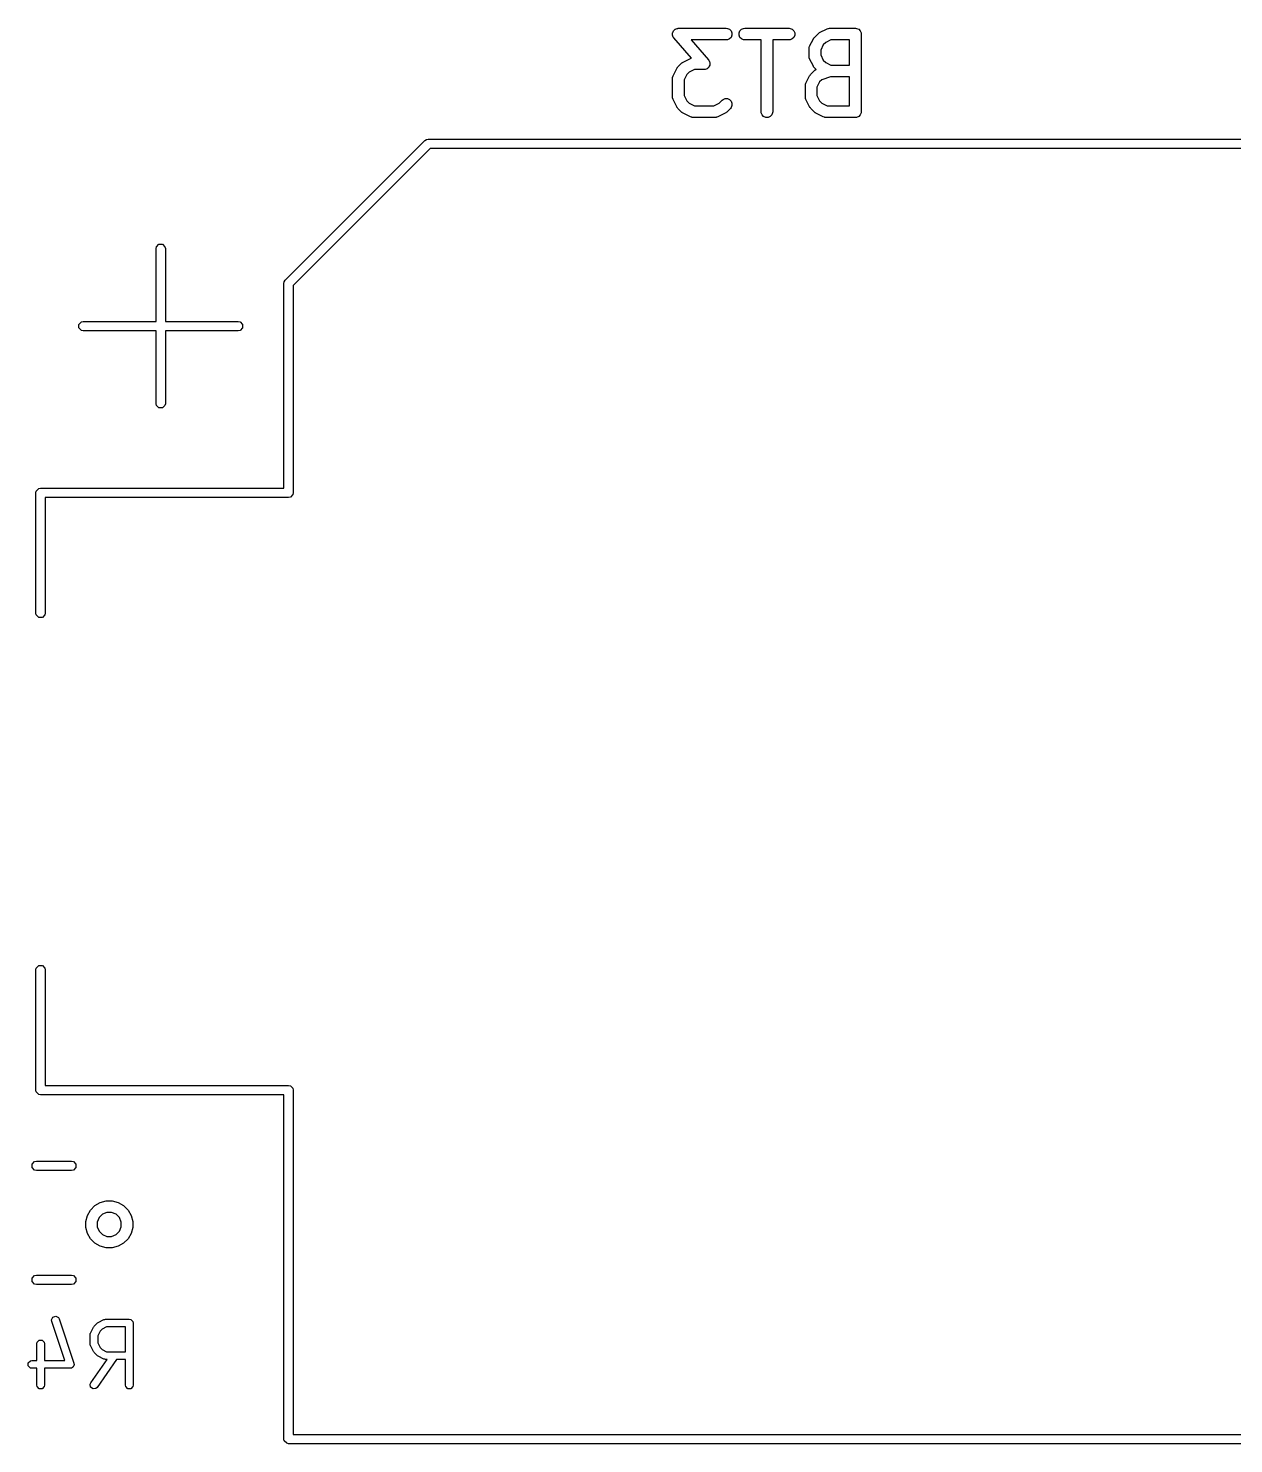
# Model space of a CAD drawing. Header units: inches. Extents: x 0.38 to 5.39, y 0.12 to 3.22.
# Drawn here: x 1.887 to 2.5, y 0.7 to 1.418 of the extents above; entities that cross this region are included whole.
import ezdxf

# ---------------------------------------------------------------- set-up
doc = ezdxf.new("R2010")
doc.units = ezdxf.units.IN
doc.header["$MEASUREMENT"] = 0
doc.layers.add('BLACK', color=250, linetype='CONTINUOUS')

msp = doc.modelspace()

# ---------------------------------------------------------------- linework, layer by layer
at = {"layer": 'BLACK', "linetype": 'CONTINUOUS'}
for p, q in [((2.21472, 1.4159), (2.21475, 1.41599)), ((2.21472, 1.41542), (2.21472, 1.4159)), ((2.21475, 1.41599), (2.21476, 1.41609)), ((2.21476, 1.41609), (2.21497, 1.41652)), ((2.21497, 1.41652), (2.21516, 1.41696)), ((2.21516, 1.41696), (2.21523, 1.41703)), ((2.21523, 1.41703), (2.21527, 1.41712)), ((2.21527, 1.41712), (2.21563, 1.41744)), ((2.21563, 1.41744), (2.21597, 1.41778)), ((2.21597, 1.41778), (2.21606, 1.41782)), ((2.21606, 1.41782), (2.21614, 1.41788)), ((2.21614, 1.41788), (2.21659, 1.41803)), ((2.21659, 1.41803), (2.21704, 1.41822)), ((2.21704, 1.41822), (2.21718, 1.41823)), ((2.21718, 1.41823), (2.21723, 1.41825)), ((2.21723, 1.41825), (2.21731, 1.41824)), ((2.21731, 1.41824), (2.21761, 1.41827)), ((2.21761, 1.41827), (2.24198, 1.41827)), ((2.24198, 1.41827), (2.24256, 1.41822)), ((2.24256, 1.41822), (2.24362, 1.41778)), ((2.24362, 1.41778), (2.24444, 1.41696)), ((2.24444, 1.41696), (2.24488, 1.4159)), ((2.24488, 1.4159), (2.24488, 1.41475)), ((2.24846, 1.4159), (2.2489, 1.41696)), ((2.24846, 1.41475), (2.24846, 1.4159)), ((2.2489, 1.41696), (2.24972, 1.41778)), ((2.24972, 1.41778), (2.25078, 1.41822)), ((2.25078, 1.41822), (2.25136, 1.41827)), ((2.25136, 1.41827), (2.27385, 1.41827)), ((2.27385, 1.41827), (2.27443, 1.41822)), ((2.27443, 1.41822), (2.27549, 1.41778)), ((2.27549, 1.41778), (2.27631, 1.41696)), ((2.27631, 1.41696), (2.27675, 1.4159)), ((2.27675, 1.4159), (2.27675, 1.41475)), ((2.28676, 1.41366), (2.28864, 1.41554)), ((2.28864, 1.41554), (2.28887, 1.41572)), ((2.28887, 1.41572), (2.28892, 1.41578)), ((2.28892, 1.41578), (2.28901, 1.41584)), ((2.28901, 1.41584), (2.28909, 1.4159)), ((2.28909, 1.4159), (2.28916, 1.41593)), ((2.28916, 1.41593), (2.28941, 1.41609)), ((2.28941, 1.41609), (2.29316, 1.41796)), ((2.29316, 1.41796), (2.2937, 1.41817)), ((2.2937, 1.41817), (2.2938, 1.41818)), ((2.2938, 1.41818), (2.2939, 1.41822)), ((2.2939, 1.41822), (2.29448, 1.41827)), ((2.29448, 1.41827), (2.3076, 1.41827)), ((2.3076, 1.41827), (2.30818, 1.41822)), ((2.30818, 1.41822), (2.30924, 1.41778)), ((2.30924, 1.41778), (2.31006, 1.41696)), ((2.31006, 1.41696), (2.3105, 1.4159)), ((2.3105, 1.4159), (2.31055, 1.41532)), ((2.21468, 1.41494), (2.21472, 1.41542)), ((2.21472, 1.41485), (2.21468, 1.41494)), ((2.21472, 1.41475), (2.21472, 1.41485)), ((2.2149, 1.4143), (2.21472, 1.41475)), ((2.21505, 1.41385), (2.2149, 1.4143)), ((2.21513, 1.41373), (2.21505, 1.41385)), ((2.21516, 1.41368), (2.21513, 1.41373)), ((2.21521, 1.41363), (2.21516, 1.41368)), ((2.21539, 1.41338), (2.21521, 1.41363)), ((2.22432, 1.40317), (2.21539, 1.41338)), ((2.24198, 1.41237), (2.22412, 1.41237)), ((2.22412, 1.41237), (2.23296, 1.40227)), ((2.24256, 1.41243), (2.24198, 1.41237)), ((2.24362, 1.41287), (2.24256, 1.41243)), ((2.24444, 1.41368), (2.24362, 1.41287)), ((2.24488, 1.41475), (2.24444, 1.41368)), ((2.2489, 1.41368), (2.24846, 1.41475)), ((2.24972, 1.41287), (2.2489, 1.41368)), ((2.25078, 1.41243), (2.24972, 1.41287)), ((2.25136, 1.41237), (2.25078, 1.41243)), ((2.25965, 1.41237), (2.25136, 1.41237)), ((2.25965, 1.37595), (2.25965, 1.41237)), ((2.27385, 1.41237), (2.26556, 1.41237)), ((2.26556, 1.41237), (2.26556, 1.37595)), ((2.27443, 1.41243), (2.27385, 1.41237)), ((2.27549, 1.41287), (2.27443, 1.41243)), ((2.27631, 1.41368), (2.27549, 1.41287)), ((2.27675, 1.41475), (2.27631, 1.41368)), ((2.28403, 1.40782), (2.28408, 1.4084)), ((2.28408, 1.4084), (2.28412, 1.4085)), ((2.28412, 1.4085), (2.28413, 1.4086)), ((2.28413, 1.4086), (2.28434, 1.40914)), ((2.28434, 1.40914), (2.28621, 1.41289)), ((2.28621, 1.41289), (2.28637, 1.41314)), ((2.28637, 1.41314), (2.2864, 1.41321)), ((2.2864, 1.41321), (2.28646, 1.41329)), ((2.28646, 1.41329), (2.28652, 1.41338)), ((2.28652, 1.41338), (2.28658, 1.41343)), ((2.28658, 1.41343), (2.28676, 1.41366)), ((2.29128, 1.40982), (2.28993, 1.40713)), ((2.29248, 1.41102), (2.29128, 1.40982)), ((2.29517, 1.41237), (2.29248, 1.41102)), ((2.30465, 1.41237), (2.29517, 1.41237)), ((2.30465, 1.39953), (2.30465, 1.41237)), ((2.31055, 1.41532), (2.31055, 1.37595)), ((2.22004, 1.40109), (2.22379, 1.40297)), ((2.22379, 1.40297), (2.22432, 1.40317)), ((2.23296, 1.40227), (2.23314, 1.40202)), ((2.23314, 1.40202), (2.23319, 1.40196)), ((2.23319, 1.40196), (2.23321, 1.40191)), ((2.23321, 1.40191), (2.23329, 1.4018)), ((2.23329, 1.4018), (2.23345, 1.40134)), ((2.23345, 1.40134), (2.23363, 1.4009)), ((2.28403, 1.40407), (2.28403, 1.40782)), ((2.28408, 1.4035), (2.28403, 1.40407)), ((2.28412, 1.4034), (2.28408, 1.4035)), ((2.28413, 1.40329), (2.28412, 1.4034)), ((2.28434, 1.40275), (2.28413, 1.40329)), ((2.28621, 1.399), (2.28434, 1.40275)), ((2.28993, 1.40713), (2.28993, 1.40477)), ((2.28993, 1.40477), (2.29128, 1.40207)), ((2.29128, 1.40207), (2.29248, 1.40088)), ((2.21476, 1.3936), (2.21497, 1.39415)), ((2.21497, 1.39415), (2.21685, 1.39789)), ((2.21685, 1.39789), (2.217, 1.39814)), ((2.217, 1.39814), (2.21703, 1.39821)), ((2.21703, 1.39821), (2.2171, 1.3983)), ((2.2171, 1.3983), (2.21715, 1.39838)), ((2.21715, 1.39838), (2.21721, 1.39844)), ((2.21721, 1.39844), (2.2174, 1.39866)), ((2.2174, 1.39866), (2.21927, 1.40054)), ((2.21927, 1.40054), (2.2195, 1.40072)), ((2.2195, 1.40072), (2.21955, 1.40078)), ((2.21955, 1.40078), (2.21964, 1.40084)), ((2.21964, 1.40084), (2.21972, 1.4009)), ((2.21972, 1.4009), (2.21979, 1.40093)), ((2.21979, 1.40093), (2.22004, 1.40109)), ((2.22191, 1.39483), (2.22056, 1.39213)), ((2.22311, 1.39602), (2.22191, 1.39483)), ((2.22581, 1.39737), (2.22311, 1.39602)), ((2.23073, 1.39737), (2.22581, 1.39737)), ((2.23104, 1.3974), (2.23073, 1.39737)), ((2.23112, 1.3974), (2.23104, 1.3974)), ((2.23117, 1.39741), (2.23112, 1.3974)), ((2.23131, 1.39743), (2.23117, 1.39741)), ((2.23175, 1.39761), (2.23131, 1.39743)), ((2.23221, 1.39777), (2.23175, 1.39761)), ((2.23228, 1.39783), (2.23221, 1.39777)), ((2.23238, 1.39787), (2.23228, 1.39783)), ((2.23271, 1.39821), (2.23238, 1.39787)), ((2.23308, 1.39852), (2.23271, 1.39821)), ((2.23312, 1.39861), (2.23308, 1.39852)), ((2.23319, 1.39868), (2.23312, 1.39861)), ((2.23337, 1.39913), (2.23319, 1.39868)), ((2.23359, 1.39956), (2.23337, 1.39913)), ((2.23363, 1.39975), (2.23359, 1.39966)), ((2.23359, 1.39966), (2.23359, 1.39956)), ((2.23363, 1.4009), (2.23363, 1.4008)), ((2.23363, 1.4008), (2.23366, 1.40071)), ((2.23366, 1.40071), (2.23363, 1.40023)), ((2.23363, 1.40023), (2.23363, 1.39975)), ((2.28246, 1.3904), (2.28434, 1.39415)), ((2.28434, 1.39415), (2.28449, 1.39439)), ((2.28449, 1.39439), (2.28452, 1.39447)), ((2.28452, 1.39447), (2.28459, 1.39455)), ((2.28459, 1.39455), (2.28465, 1.39464)), ((2.28465, 1.39464), (2.2847, 1.39469)), ((2.2847, 1.39469), (2.28489, 1.39491)), ((2.28489, 1.39491), (2.28676, 1.39679)), ((2.28637, 1.39876), (2.28621, 1.399)), ((2.2864, 1.39868), (2.28637, 1.39876)), ((2.28646, 1.3986), (2.2864, 1.39868)), ((2.28652, 1.39851), (2.28646, 1.3986)), ((2.28658, 1.39846), (2.28652, 1.39851)), ((2.28676, 1.39824), (2.28658, 1.39846)), ((2.28763, 1.39737), (2.28676, 1.39824)), ((2.28676, 1.39679), (2.28721, 1.39715)), ((2.28721, 1.39715), (2.28731, 1.3972)), ((2.28731, 1.3972), (2.28739, 1.39726)), ((2.28739, 1.39726), (2.28763, 1.39737)), ((2.29248, 1.40088), (2.29517, 1.39953)), ((2.29517, 1.39953), (2.30465, 1.39953)), ((2.21466, 1.39282), (2.21472, 1.3934)), ((2.21466, 1.38345), (2.21466, 1.39282)), ((2.21472, 1.3934), (2.21476, 1.3935)), ((2.21476, 1.3935), (2.21476, 1.3936)), ((2.22056, 1.39213), (2.22056, 1.38415)), ((2.28215, 1.38908), (2.28221, 1.38965)), ((2.28215, 1.38345), (2.28215, 1.38908)), ((2.28221, 1.38965), (2.28225, 1.38975)), ((2.28225, 1.38975), (2.28226, 1.38986)), ((2.28226, 1.38986), (2.28246, 1.3904)), ((2.2894, 1.39108), (2.28806, 1.38838)), ((2.28806, 1.38838), (2.28806, 1.38415)), ((2.29045, 1.39212), (2.2894, 1.39108)), ((2.29496, 1.39362), (2.29045, 1.39212)), ((2.30465, 1.39362), (2.29496, 1.39362)), ((2.30465, 1.3789), (2.30465, 1.39362)), ((2.21472, 1.38288), (2.21466, 1.38345)), ((2.21476, 1.38278), (2.21472, 1.38288)), ((2.21476, 1.38267), (2.21476, 1.38278)), ((2.21497, 1.38213), (2.21476, 1.38267)), ((2.21685, 1.37838), (2.21497, 1.38213)), ((2.22056, 1.38415), (2.22191, 1.38145)), ((2.22191, 1.38145), (2.22311, 1.38025)), ((2.22311, 1.38025), (2.22581, 1.3789)), ((2.23566, 1.3789), (2.23836, 1.38025)), ((2.23836, 1.38025), (2.2399, 1.38179)), ((2.2399, 1.38179), (2.24034, 1.38216)), ((2.24034, 1.38216), (2.24141, 1.3826)), ((2.24141, 1.3826), (2.24256, 1.3826)), ((2.24256, 1.3826), (2.24362, 1.38216)), ((2.24362, 1.38216), (2.24444, 1.38134)), ((2.24444, 1.38134), (2.24488, 1.38028)), ((2.24488, 1.38028), (2.24488, 1.37913)), ((2.28221, 1.38288), (2.28215, 1.38345)), ((2.28225, 1.38278), (2.28221, 1.38288)), ((2.28226, 1.38267), (2.28225, 1.38278)), ((2.28246, 1.38213), (2.28226, 1.38267)), ((2.28434, 1.37838), (2.28246, 1.38213)), ((2.28806, 1.38415), (2.2894, 1.38145)), ((2.2894, 1.38145), (2.2906, 1.38025)), ((2.2906, 1.38025), (2.2933, 1.3789)), ((2.217, 1.37813), (2.21685, 1.37838)), ((2.21703, 1.37806), (2.217, 1.37813)), ((2.2171, 1.37798), (2.21703, 1.37806)), ((2.21715, 1.37789), (2.2171, 1.37798)), ((2.21721, 1.37784), (2.21715, 1.37789)), ((2.2174, 1.37761), (2.21721, 1.37784)), ((2.21927, 1.37574), (2.2174, 1.37761)), ((2.2195, 1.37555), (2.21927, 1.37574)), ((2.21955, 1.37549), (2.2195, 1.37555)), ((2.21964, 1.37544), (2.21955, 1.37549)), ((2.21972, 1.37537), (2.21964, 1.37544)), ((2.21979, 1.37534), (2.21972, 1.37537)), ((2.22004, 1.37519), (2.21979, 1.37534)), ((2.22379, 1.37331), (2.22004, 1.37519)), ((2.22433, 1.3731), (2.22379, 1.37331)), ((2.22444, 1.3731), (2.22433, 1.3731)), ((2.22453, 1.37306), (2.22444, 1.3731)), ((2.22511, 1.373), (2.22453, 1.37306)), ((2.23636, 1.373), (2.22511, 1.373)), ((2.22581, 1.3789), (2.23566, 1.3789)), ((2.23694, 1.37306), (2.23636, 1.373)), ((2.23703, 1.3731), (2.23694, 1.37306)), ((2.23714, 1.3731), (2.23703, 1.3731)), ((2.23768, 1.37331), (2.23714, 1.3731)), ((2.24143, 1.37519), (2.23768, 1.37331)), ((2.24168, 1.37534), (2.24143, 1.37519)), ((2.24175, 1.37537), (2.24168, 1.37534)), ((2.24183, 1.37544), (2.24175, 1.37537)), ((2.24192, 1.37549), (2.24183, 1.37544)), ((2.24197, 1.37555), (2.24192, 1.37549)), ((2.2422, 1.37574), (2.24197, 1.37555)), ((2.24407, 1.37761), (2.2422, 1.37574)), ((2.24444, 1.37806), (2.24407, 1.37761)), ((2.24488, 1.37913), (2.24444, 1.37806)), ((2.25971, 1.37538), (2.25965, 1.37595)), ((2.26015, 1.37431), (2.25971, 1.37538)), ((2.26097, 1.3735), (2.26015, 1.37431)), ((2.26203, 1.37306), (2.26097, 1.3735)), ((2.26318, 1.37306), (2.26203, 1.37306)), ((2.26425, 1.3735), (2.26318, 1.37306)), ((2.26506, 1.37431), (2.26425, 1.3735)), ((2.2655, 1.37538), (2.26506, 1.37431)), ((2.26556, 1.37595), (2.2655, 1.37538)), ((2.28449, 1.37813), (2.28434, 1.37838)), ((2.28452, 1.37806), (2.28449, 1.37813)), ((2.28459, 1.37798), (2.28452, 1.37806)), ((2.28465, 1.37789), (2.28459, 1.37798)), ((2.2847, 1.37784), (2.28465, 1.37789)), ((2.28489, 1.37761), (2.2847, 1.37784)), ((2.28676, 1.37574), (2.28489, 1.37761)), ((2.28699, 1.37555), (2.28676, 1.37574)), ((2.28704, 1.37549), (2.28699, 1.37555)), ((2.28713, 1.37544), (2.28704, 1.37549)), ((2.28721, 1.37537), (2.28713, 1.37544)), ((2.28728, 1.37534), (2.28721, 1.37537)), ((2.28753, 1.37519), (2.28728, 1.37534)), ((2.29128, 1.37331), (2.28753, 1.37519)), ((2.29182, 1.3731), (2.29128, 1.37331)), ((2.29193, 1.3731), (2.29182, 1.3731)), ((2.29203, 1.37306), (2.29193, 1.3731)), ((2.2926, 1.373), (2.29203, 1.37306)), ((2.3076, 1.373), (2.2926, 1.373)), ((2.2933, 1.3789), (2.30465, 1.3789)), ((2.30818, 1.37306), (2.3076, 1.373)), ((2.30924, 1.3735), (2.30818, 1.37306)), ((2.31006, 1.37431), (2.30924, 1.3735)), ((2.3105, 1.37538), (2.31006, 1.37431)), ((2.31055, 1.37595), (2.3105, 1.37538)), ((2.01802, 1.2904), (2.08889, 1.36127)), ((2.08889, 1.36127), (2.08966, 1.36178)), ((2.08966, 1.36178), (2.09056, 1.36196)), ((2.09056, 1.36196), (2.91339, 1.36196)), ((2.09154, 1.35724), (2.02206, 1.28775)), ((2.91103, 1.35724), (2.09154, 1.35724)), ((1.95255, 1.30735), (1.95383, 1.30863)), ((1.95383, 1.30863), (1.95564, 1.30863)), ((1.95564, 1.30863), (1.95691, 1.30735)), ((1.95237, 1.30645), (1.95255, 1.30735)), ((1.95237, 1.26944), (1.95237, 1.30645)), ((1.95691, 1.30735), (1.95709, 1.30645)), ((1.95709, 1.30645), (1.95709, 1.26944)), ((2.01733, 1.28873), (2.01751, 1.28964)), ((2.01733, 1.1848), (2.01733, 1.28873)), ((2.01751, 1.28964), (2.01802, 1.2904)), ((2.02206, 1.28775), (2.02206, 1.18243)), ((1.91318, 1.26798), (1.91446, 1.26926)), ((1.91318, 1.26617), (1.91318, 1.26798)), ((1.91446, 1.2649), (1.91318, 1.26617)), ((1.91446, 1.26926), (1.91536, 1.26944)), ((1.91536, 1.26472), (1.91446, 1.2649)), ((1.91536, 1.26944), (1.95237, 1.26944)), ((1.95237, 1.26472), (1.91536, 1.26472)), ((1.95237, 1.22771), (1.95237, 1.26472)), ((1.95709, 1.26944), (1.9941, 1.26944)), ((1.9941, 1.26472), (1.95709, 1.26472)), ((1.95709, 1.26472), (1.95709, 1.22771)), ((1.9941, 1.26944), (1.99501, 1.26926)), ((1.99501, 1.2649), (1.9941, 1.26472)), ((1.99501, 1.26926), (1.99628, 1.26798)), ((1.99628, 1.26617), (1.99501, 1.2649)), ((1.99628, 1.26798), (1.99628, 1.26617)), ((1.95255, 1.2268), (1.95237, 1.22771)), ((1.95383, 1.22553), (1.95255, 1.2268)), ((1.95564, 1.22553), (1.95383, 1.22553)), ((1.95691, 1.2268), (1.95564, 1.22553)), ((1.95709, 1.22771), (1.95691, 1.2268)), ((1.89135, 1.18243), (1.89153, 1.18334)), ((1.89135, 1.12141), (1.89135, 1.18243)), ((1.89153, 1.18334), (1.8928, 1.18462)), ((1.8928, 1.18462), (1.89371, 1.1848)), ((1.89371, 1.1848), (2.01733, 1.1848)), ((2.01969, 1.18007), (1.89607, 1.18007)), ((1.89607, 1.18007), (1.89607, 1.12141)), ((2.0206, 1.18025), (2.01969, 1.18007)), ((2.02188, 1.18153), (2.0206, 1.18025)), ((2.02206, 1.18243), (2.02188, 1.18153)), ((1.89153, 1.12051), (1.89135, 1.12141)), ((1.89607, 1.12141), (1.89589, 1.12051)), ((1.8928, 1.11923), (1.89153, 1.12051)), ((1.89461, 1.11923), (1.8928, 1.11923)), ((1.89589, 1.12051), (1.89461, 1.11923)), ((1.89153, 0.94121), (1.8928, 0.94249)), ((1.8928, 0.94249), (1.89461, 0.94249)), ((1.89461, 0.94249), (1.89589, 0.94121)), ((1.89135, 0.94031), (1.89153, 0.94121)), ((1.89135, 0.87928), (1.89135, 0.94031)), ((1.89589, 0.94121), (1.89607, 0.94031)), ((1.89607, 0.94031), (1.89607, 0.88165)), ((1.89153, 0.87838), (1.89135, 0.87928)), ((1.8928, 0.8771), (1.89153, 0.87838)), ((1.89371, 0.87692), (1.8928, 0.8771)), ((2.01733, 0.87692), (1.89371, 0.87692)), ((1.89607, 0.88165), (2.01969, 0.88165)), ((2.01733, 0.70212), (2.01733, 0.87692)), ((2.01969, 0.88165), (2.0206, 0.88147)), ((2.0206, 0.88147), (2.02188, 0.88019)), ((2.02188, 0.88019), (2.02206, 0.87928)), ((2.02206, 0.87928), (2.02206, 0.70448)), ((1.88942, 0.8417), (1.8907, 0.84298)), ((1.88942, 0.83989), (1.88942, 0.8417)), ((1.8907, 0.84298), (1.8916, 0.84316)), ((1.8916, 0.84316), (1.90948, 0.84316)), ((1.90948, 0.84316), (1.91039, 0.84298)), ((1.91039, 0.84298), (1.91167, 0.8417)), ((1.91167, 0.8417), (1.91167, 0.83989)), ((1.8907, 0.83861), (1.88942, 0.83989)), ((1.8916, 0.83843), (1.8907, 0.83861)), ((1.90948, 0.83843), (1.8916, 0.83843)), ((1.91039, 0.83861), (1.90948, 0.83843)), ((1.91167, 0.83989), (1.91039, 0.83861)), ((1.91904, 0.81838), (1.92126, 0.8206)), ((1.92126, 0.8206), (1.92398, 0.82217)), ((1.92398, 0.82217), (1.92701, 0.82299)), ((1.92701, 0.82299), (1.93015, 0.82299)), ((1.93015, 0.82299), (1.93319, 0.82217)), ((1.93319, 0.82217), (1.9359, 0.8206)), ((1.9359, 0.8206), (1.93812, 0.81838)), ((1.91666, 0.81263), (1.91747, 0.81567)), ((1.91666, 0.81228), (1.91666, 0.81263)), ((1.91666, 0.80949), (1.91666, 0.81228)), ((1.91747, 0.81567), (1.91904, 0.81838)), ((1.92339, 0.81453), (1.92246, 0.81228)), ((1.92246, 0.81228), (1.92246, 0.80985)), ((1.92512, 0.81625), (1.92339, 0.81453)), ((1.92736, 0.81718), (1.92512, 0.81625)), ((1.9298, 0.81718), (1.92736, 0.81718)), ((1.93205, 0.81625), (1.9298, 0.81718)), ((1.93377, 0.81453), (1.93205, 0.81625)), ((1.9347, 0.81228), (1.93377, 0.81453)), ((1.9347, 0.80985), (1.9347, 0.81228)), ((1.93812, 0.81838), (1.93969, 0.81567)), ((1.93969, 0.81567), (1.94051, 0.81263)), ((1.94051, 0.81263), (1.94051, 0.80949)), ((1.91747, 0.80646), (1.91666, 0.80949)), ((1.91904, 0.80374), (1.91747, 0.80646)), ((1.92246, 0.80985), (1.92339, 0.8076)), ((1.92339, 0.8076), (1.92512, 0.80587)), ((1.92512, 0.80587), (1.92736, 0.80494)), ((1.92736, 0.80494), (1.9298, 0.80494)), ((1.9298, 0.80494), (1.93205, 0.80587)), ((1.93205, 0.80587), (1.93377, 0.8076)), ((1.93377, 0.8076), (1.9347, 0.80985)), ((1.93969, 0.80646), (1.93812, 0.80374)), ((1.94051, 0.80949), (1.93969, 0.80646)), ((1.92126, 0.80152), (1.91904, 0.80374)), ((1.92398, 0.79995), (1.92126, 0.80152)), ((1.92701, 0.79914), (1.92398, 0.79995)), ((1.93015, 0.79914), (1.92701, 0.79914)), ((1.93319, 0.79995), (1.93015, 0.79914)), ((1.9359, 0.80152), (1.93319, 0.79995)), ((1.93812, 0.80374), (1.9359, 0.80152)), ((1.88942, 0.78383), (1.8907, 0.7851)), ((1.88942, 0.78202), (1.88942, 0.78383)), ((1.8907, 0.7851), (1.8916, 0.78528)), ((1.8916, 0.78528), (1.90948, 0.78528)), ((1.90948, 0.78528), (1.91039, 0.7851)), ((1.91039, 0.7851), (1.91167, 0.78383)), ((1.91167, 0.78383), (1.91167, 0.78202)), ((1.8907, 0.78074), (1.88942, 0.78202)), ((1.8916, 0.78056), (1.8907, 0.78074)), ((1.90948, 0.78056), (1.8916, 0.78056)), ((1.91039, 0.78074), (1.90948, 0.78056)), ((1.91167, 0.78202), (1.91039, 0.78074)), ((1.89933, 0.76263), (1.9, 0.76398)), ((1.89943, 0.76187), (1.89933, 0.76263)), ((1.90606, 0.74196), (1.89943, 0.76187)), ((1.9, 0.76398), (1.90143, 0.76445)), ((1.90143, 0.76445), (1.90278, 0.76378)), ((1.90278, 0.76378), (1.90316, 0.76311)), ((1.90316, 0.76311), (1.91066, 0.74061)), ((1.92291, 0.76125), (1.92591, 0.76275)), ((1.92591, 0.76275), (1.926, 0.76278)), ((1.926, 0.76278), (1.92604, 0.76281)), ((1.92604, 0.76281), (1.92635, 0.76287)), ((1.92635, 0.76287), (1.92665, 0.76295)), ((1.92665, 0.76295), (1.92669, 0.76294)), ((1.92669, 0.76294), (1.92679, 0.76296)), ((1.92679, 0.76296), (1.93879, 0.76296)), ((1.93879, 0.76296), (1.93954, 0.76281)), ((1.93954, 0.76281), (1.94061, 0.76174)), ((1.94061, 0.76174), (1.94076, 0.76099)), ((1.91882, 0.75499), (1.91884, 0.75509)), ((1.91882, 0.75049), (1.91882, 0.75499)), ((1.91883, 0.75513), (1.91891, 0.75543)), ((1.91884, 0.75509), (1.91883, 0.75513)), ((1.91891, 0.75543), (1.91897, 0.75574)), ((1.91897, 0.75574), (1.919, 0.75577)), ((1.919, 0.75577), (1.91903, 0.75587)), ((1.91903, 0.75587), (1.92053, 0.75887)), ((1.92053, 0.75887), (1.92072, 0.75912)), ((1.92072, 0.75912), (1.9209, 0.75938)), ((1.9209, 0.75938), (1.9224, 0.76088)), ((1.9224, 0.76088), (1.92266, 0.76106)), ((1.92266, 0.76106), (1.92291, 0.76125)), ((1.92391, 0.75682), (1.92276, 0.75452)), ((1.92276, 0.75452), (1.92276, 0.75095)), ((1.92496, 0.75787), (1.92391, 0.75682)), ((1.92725, 0.75902), (1.92496, 0.75787)), ((1.93682, 0.75902), (1.92725, 0.75902)), ((1.93682, 0.74646), (1.93682, 0.75902)), ((1.94076, 0.76099), (1.94076, 0.72949)), ((1.89183, 0.75049), (1.89198, 0.75124)), ((1.89183, 0.74196), (1.89183, 0.75049)), ((1.89198, 0.75124), (1.89304, 0.75231)), ((1.89304, 0.75231), (1.89455, 0.75231)), ((1.89455, 0.75231), (1.89561, 0.75124)), ((1.89561, 0.75124), (1.89576, 0.75049)), ((1.89576, 0.75049), (1.89576, 0.74196)), ((1.91884, 0.75039), (1.91882, 0.75049)), ((1.91883, 0.75035), (1.91884, 0.75039)), ((1.91891, 0.75005), (1.91883, 0.75035)), ((1.91897, 0.74974), (1.91891, 0.75005)), ((1.919, 0.7497), (1.91897, 0.74974)), ((1.91903, 0.74961), (1.919, 0.7497)), ((1.92053, 0.74661), (1.91903, 0.74961)), ((1.92276, 0.75095), (1.92391, 0.74866)), ((1.92391, 0.74866), (1.92496, 0.74761)), ((1.92496, 0.74761), (1.92725, 0.74646)), ((1.88748, 0.74074), (1.88854, 0.74181)), ((1.88748, 0.73924), (1.88748, 0.74074)), ((1.88854, 0.74181), (1.88929, 0.74196)), ((1.88929, 0.74196), (1.89183, 0.74196)), ((1.89576, 0.74196), (1.90606, 0.74196)), ((1.91066, 0.74061), (1.91076, 0.73985)), ((1.91918, 0.73062), (1.92751, 0.74252)), ((1.92072, 0.74636), (1.92053, 0.74661)), ((1.9209, 0.7461), (1.92072, 0.74636)), ((1.9224, 0.7446), (1.9209, 0.7461)), ((1.92266, 0.74442), (1.9224, 0.7446)), ((1.93231, 0.74252), (1.9224, 0.72836)), ((1.92291, 0.74423), (1.92266, 0.74442)), ((1.92591, 0.74273), (1.92291, 0.74423)), ((1.926, 0.7427), (1.92591, 0.74273)), ((1.92604, 0.74267), (1.926, 0.7427)), ((1.92635, 0.74261), (1.92604, 0.74267)), ((1.92665, 0.74253), (1.92635, 0.74261)), ((1.92669, 0.74254), (1.92665, 0.74253)), ((1.92679, 0.74252), (1.92669, 0.74254)), ((1.92751, 0.74252), (1.92679, 0.74252)), ((1.92725, 0.74646), (1.93682, 0.74646)), ((1.93682, 0.74252), (1.93231, 0.74252)), ((1.93682, 0.72949), (1.93682, 0.74252)), ((1.88854, 0.73817), (1.88748, 0.73924)), ((1.88929, 0.73802), (1.88854, 0.73817)), ((1.89183, 0.73802), (1.88929, 0.73802)), ((1.89183, 0.72949), (1.89183, 0.73802)), ((1.90879, 0.73802), (1.89576, 0.73802)), ((1.89576, 0.73802), (1.89576, 0.72949)), ((1.90955, 0.73817), (1.90879, 0.73802)), ((1.90977, 0.7384), (1.90955, 0.73817)), ((1.91008, 0.7385), (1.90977, 0.7384)), ((1.91029, 0.73891), (1.91008, 0.7385)), ((1.91061, 0.73924), (1.91029, 0.73891)), ((1.91076, 0.73985), (1.91061, 0.73956)), ((1.91061, 0.73956), (1.91061, 0.73924)), ((1.89198, 0.72874), (1.89183, 0.72949)), ((1.89304, 0.72767), (1.89198, 0.72874)), ((1.89455, 0.72767), (1.89304, 0.72767)), ((1.89561, 0.72874), (1.89455, 0.72767)), ((1.89576, 0.72949), (1.89561, 0.72874)), ((1.91887, 0.72992), (1.91918, 0.73062)), ((1.91913, 0.72843), (1.91887, 0.72992)), ((1.92036, 0.72757), (1.91913, 0.72843)), ((1.92185, 0.72783), (1.92036, 0.72757)), ((1.9224, 0.72836), (1.92185, 0.72783)), ((1.93697, 0.72874), (1.93682, 0.72949)), ((1.93804, 0.72767), (1.93697, 0.72874)), ((1.93954, 0.72767), (1.93804, 0.72767)), ((1.94061, 0.72874), (1.93954, 0.72767)), ((1.94076, 0.72949), (1.94061, 0.72874)), ((2.02206, 0.70448), (2.91103, 0.70448)), ((2.01751, 0.70121), (2.01733, 0.70212)), ((2.01879, 0.69994), (2.01751, 0.70121)), ((2.01969, 0.69976), (2.01879, 0.69994)), ((2.91339, 0.69976), (2.01969, 0.69976))]:
    msp.add_line(p, q, dxfattribs=at)

doc.saveas('drawing.dxf')
